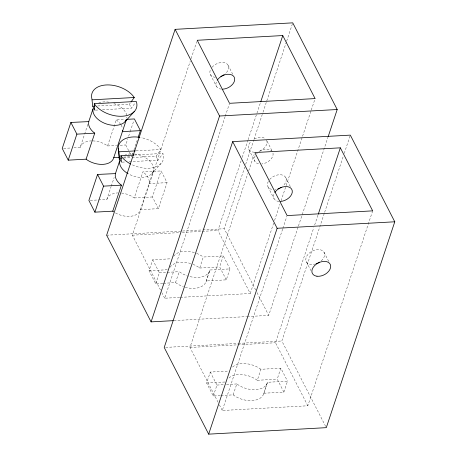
<?xml version="1.0" encoding="UTF-8"?>
<svg xmlns="http://www.w3.org/2000/svg" width="457" height="457" viewBox="0 0 457 457"><rect width="100%" height="100%" fill="white"/><g stroke="black" fill="none" stroke-linecap="round" stroke-linejoin="round"><path stroke-width="0.34" stroke-dasharray="2.29 1.71" d="M185.199 287.27A19.52 12.15 18.4 0 0 206.073 281.689L209.877 270.007L229.94 268.899L226.295 279.85L206.238 280.958M206.067 281.689L209.877 270.007M221.079 395.562L233.104 394.854L235.532 396.465A19.52 12.15 18.4 0 0 263.655 393.963L267.459 382.281L287.516 381.178L283.877 392.129L263.82 393.231M263.649 393.963L267.459 382.281M192.968 264.323A19.52 12.15 18.4 0 1 199.732 268.036L203.279 257.023L223.267 255.903L229.94 268.899M228.968 377.985A19.52 12.15 18.4 0 1 257.314 380.31L260.861 369.296L280.849 368.176L287.516 381.178M73.96 147.811L80.169 147.468L84.385 134.792M84.608 134.124L87.938 124.121M92.902 140.887A17.56 10.934 18.4 0 1 106.887 145.429L107.584 145.954L116.238 119.94L125.315 119.437M98.558 199.926L106.841 199.469L111.057 186.793M111.28 186.125L114.164 177.453M130.479 154.192L125.744 144.955L127.743 138.951M128.628 136.283L129.959 132.279M130.182 131.61L133.952 120.271M132.187 155.323L133.073 152.655M133.964 149.982L137.734 138.642M121.539 193.031A17.56 10.934 18.4 0 1 133.553 197.43L134.249 197.955L142.904 171.941L161.07 170.935L167.068 182.64L158.413 208.655L140.413 209.649A17.56 10.934 18.4 0 1 114.753 212.545M140.413 209.649L153.398 170.621M160.504 290.029L132.376 235.189L190.238 61.255M191.14 58.547L196.767 41.627M158.413 208.655L152.41 196.956L161.07 170.935M162.789 283.329L155.717 283.746L149.051 270.744L152.695 259.793L170.604 258.805M155.717 283.746L159.362 272.795L152.695 259.793M179.675 297.398L164.703 298.221L225.044 116.838M225.267 116.164L229.323 103.979M180.389 297.358L250.253 293.503L217.926 230.471L241.113 160.761M242.239 157.379L247.871 140.459M248.094 139.779L260.479 102.557M255.731 290.086L224.261 228.723L244.763 167.096M245.666 164.389L253.772 140.008M254.001 139.328L262.786 112.919M263.009 112.239L286.436 41.81M286.665 41.136L292.748 22.85M218.086 402.303L189.958 347.463L247.82 173.529M248.722 170.821L254.126 154.575M226.295 279.85L219.628 266.854L223.267 255.903M220.371 395.602L213.299 396.019L206.633 383.017L210.277 372.067L228.186 371.078M213.299 396.019L216.944 385.068L210.277 372.067M250.253 293.503L273.669 223.119M274.566 220.411L279.97 204.165M281.095 200.783L311.04 110.765M311.268 110.091L315.096 98.586M372.672 210.86L307.835 405.776L222.285 410.495L282.626 229.111M282.849 228.437L286.905 216.252M247.323 316.57L268.71 315.387L298.221 226.672M298.45 225.998L327.96 137.283M307.835 405.776L275.508 342.744L313.782 227.689M314.684 224.981L318.061 214.83M325.641 426.398L281.843 340.996L324.419 213.002M324.647 212.328L343.344 156.117M344.247 153.409L350.325 135.123M283.877 392.129L277.21 379.127L280.849 368.176M163.497 283.289L175.522 282.58L179.235 271.675L181.595 273.24A19.514 12.15 18.4 0 0 187.084 275.765M233.104 394.854L236.817 383.949L239.171 385.514A19.514 12.15 18.4 0 0 267.294 383.012M80.169 147.468L80.729 146.017A17.56 10.934 18.4 0 1 91.617 140.876M106.841 199.469L107.395 198.018A17.56 10.934 18.4 0 1 117.655 192.9M102.517 109.754L131.376 108.16L135.438 102.562M129.188 161.755L158.042 160.161L162.921 153.443L163.309 154.569A23.416 14.578 18.4 0 1 154.306 167.359A23.416 14.578 18.4 0 1 130.673 164.023M97.684 105.967L129.382 104.219L130.199 103.099M132.102 157.539L156.054 156.22L160.961 149.502L159.219 147.291A23.416 14.578 18.4 0 0 140.83 137.54M151.77 173.666L161.161 163.338M199.732 268.042L219.628 266.854M257.314 380.315L277.21 379.127M159.362 272.795L179.235 271.675M216.944 385.068L223.799 384.674M95.479 110.143L98.998 109.948M63.603 148.382L71.195 147.965M107.584 145.954L116.661 145.457M120.157 145.263L125.744 144.955M136.02 150.873L160.961 149.502M134.438 155.014L162.921 153.443M123.436 157.111L131.742 156.654L130.793 154.809M123.653 158.008L131.399 157.579M122.145 162.144L124.961 161.984M167.068 182.64L149.073 183.628A17.56 10.934 18.4 0 0 144.246 172.957L142.904 171.941M90.275 200.383L97.867 199.966M134.249 197.955L152.41 196.956M106.635 235.206L202.16 229.94M202.874 229.9L224.261 228.723M132.376 235.189L179.43 232.596M182.28 232.442L201.531 231.379M202.24 231.339L217.926 230.471M149.051 270.744L167.65 269.721M173.894 320.62L246.609 316.61M165.64 347.406L237.646 343.43M238.354 343.396L281.843 340.996M189.958 347.463L275.508 342.744M206.633 383.017L225.232 381.995M226.541 384.52L236.817 383.949M175.522 282.58L177.95 284.191A19.52 12.15 18.4 0 0 183.446 286.716M116.238 119.94L117.575 120.956A17.56 10.934 18.4 0 1 120.722 124.418M129.382 104.219L131.376 108.16M156.054 156.22L158.042 160.161M228.06 65.123L232.847 74.451M271.869 150.542L266.448 139.968A10.025 6.627 -27.2 0 1 258.091 151.678M285.642 177.396L290.423 186.724M324.03 252.241L328.812 261.575M210.443 74.685L216.504 86.504M248.825 149.536L254.892 161.35M268.019 186.959L274.08 198.778M306.407 261.81L310.874 270.515M257.028 292.617L268.71 315.387M161.795 292.549L164.703 298.221M219.377 404.822L222.285 410.495M134.524 154.003A17.56 10.934 18.4 0 1 153.215 171.238A17.56 10.934 18.4 0 1 127.737 173.517M124.51 155.3A17.56 10.934 18.4 0 1 133.861 153.94M98.815 102.882A17.56 10.934 18.4 0 1 109.857 102.311M113.827 103.391A17.56 10.934 18.4 0 1 126.84 118.055M121.105 125.024A17.56 10.934 18.4 0 1 122.385 128.097M259.285 151.484A10.025 6.627 -27.2 0 1 273.023 153.152A10.025 6.627 -27.2 0 1 261.792 163.972M258.536 163.806A10.025 6.627 -27.2 0 1 255.44 155.317M256.526 153.855A10.025 6.627 -27.2 0 1 257.354 152.998M254.458 152.215A10.025 6.627 -27.2 0 1 250.864 141.601M254.298 139.019A10.025 6.627 -27.2 0 1 264.986 138.431M212.077 67.185A10.025 6.627 -27.2 0 1 226.009 63.237A10.025 6.627 -27.2 0 1 225.147 73.874M215.384 77.336A10.025 6.627 -27.2 0 1 210.66 69.23M209.717 270.738A19.514 12.15 18.4 0 1 187.667 275.959M173.711 256.274A19.514 12.15 18.4 0 1 194.882 252.755M196.607 253.372A19.514 12.15 18.4 0 1 203.285 257.023M170.073 267.219A19.52 12.15 18.4 0 1 191.237 263.706M221.445 89.155A10.025 6.627 -27.2 0 1 217.429 79.895M269.659 179.464A10.025 6.627 -27.2 0 1 283.591 175.511A10.025 6.627 -27.2 0 1 282.729 186.148M276.102 189.398A10.025 6.627 -27.2 0 1 274.925 189.575M271.664 189.415A10.025 6.627 -27.2 0 1 268.573 180.921M315.673 263.952A10.025 6.627 -27.2 0 1 306.127 257.525A10.025 6.627 -27.2 0 1 320.386 249.79A10.025 6.627 -27.2 0 1 321.117 260.998M232.607 367.04A19.514 12.15 18.4 0 1 260.867 369.296M279.021 201.428A10.025 6.627 -27.2 0 1 275.011 192.168"/><path stroke-width="0.69" d="M86.093 159.173L94.748 133.153L93.594 132.279A17.56 10.934 18.4 0 1 88.767 121.602L70.881 122.442L62.226 148.456L68.224 160.161L86.093 159.173L86.973 159.841A17.56 10.934 18.4 0 0 113.747 157.648L119.283 157.345M68.224 160.161L76.879 134.141L70.881 122.442M88.767 121.602L93.097 108.595M112.765 211.174L121.419 185.154L120.26 184.28A17.56 10.934 18.4 0 1 115.438 173.603L97.547 174.443L88.892 200.457L94.896 212.157L112.765 211.174L113.644 211.842M94.896 212.157L103.55 186.142L97.547 174.443M113.747 157.648L126.515 119.271M115.438 173.603L119.545 161.247M138.18 137.306L140.396 130.639L134.398 118.934L126.715 119.363M328.183 136.603L337.197 109.52L292.748 22.85L175.117 29.339L106.635 235.206L151.084 321.877L173.18 320.66M151.084 321.877L219.566 116.004L175.117 29.339M232.699 141.613L164.217 347.48L208.666 434.15L326.292 427.661L394.774 221.794L350.325 135.123L232.699 141.613L277.148 228.277L208.666 434.15M260.701 101.882L282.769 35.555L197.218 40.273L229.545 103.305L315.096 98.586L282.769 35.555M318.283 214.156L340.351 147.828L254.8 152.547L287.127 215.578L372.672 210.86L340.351 147.828M131.016 101.98L134.289 97.501L132.553 95.29A23.416 14.578 18.4 0 0 105.487 85.008A23.416 14.578 18.4 0 0 91.84 98.626L92.754 106.241L94.776 110.177L94.239 103.756L136.249 101.443L136.637 102.568A23.416 14.578 18.4 0 1 122.996 116.187A23.416 14.578 18.4 0 1 95.93 105.904L94.239 103.756M125.104 121.665L134.489 111.337M92.251 99.82L134.289 97.501M92.754 106.241L94.867 106.121M219.566 116.004L337.197 109.52M76.879 134.141L94.748 133.153M140.396 130.639L122.402 131.627A17.56 10.934 18.4 0 0 122.585 130.491M139.648 137.334A23.416 14.578 18.4 0 0 118.512 150.627L118.917 151.815L135.306 150.913M118.917 151.815L119.426 158.242L121.442 162.178L120.905 155.757L133.724 155.054M119.426 158.242L121.539 158.122M103.55 186.142L121.419 185.154M277.148 228.277L394.774 221.794M120.905 155.757L122.596 157.905A23.416 14.578 18.4 0 0 130.673 164.023M118.22 148.217L119.563 162.321A17.56 10.934 18.4 0 0 127.737 173.517M126.115 120.225A17.56 10.934 18.4 0 1 106.43 123.973A17.56 10.934 18.4 0 1 92.982 109.154M224.181 74.634A10.025 6.627 -27.2 0 1 220.874 76.428M217.429 79.895A10.025 6.627 -27.2 0 1 229.625 74.331A10.025 6.627 -27.2 0 1 234.093 82.003A10.025 6.627 -27.2 0 1 222.833 89.166M319.632 262.112A10.025 6.627 -27.2 0 1 316.255 263.763M281.244 187.261A10.025 6.627 -27.2 0 1 280.17 187.907M279.615 188.193A10.025 6.627 -27.2 0 1 277.867 188.918M275.011 192.168A10.025 6.627 -27.2 0 1 287.207 186.605A10.025 6.627 -27.2 0 1 291.675 194.276A10.025 6.627 -27.2 0 1 280.415 201.44M316.969 276.234A10.025 6.627 -27.2 0 0 330.691 266.065A10.025 6.627 -27.2 0 0 316.181 264.232A10.025 6.627 -27.2 0 0 316.969 276.234"/></g></svg>
